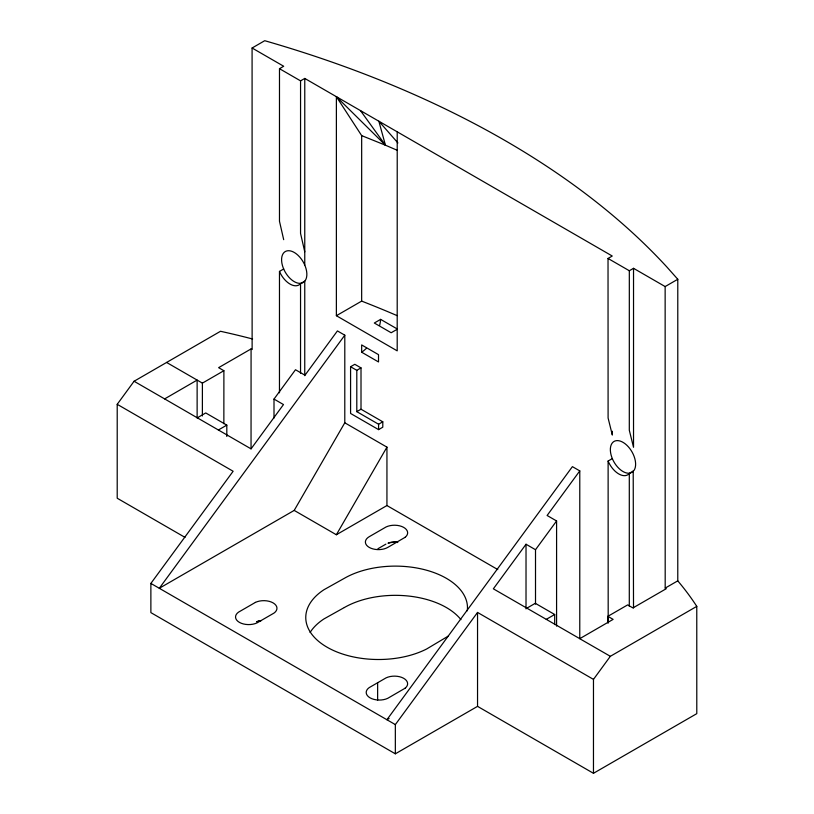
<?xml version="1.0" encoding="UTF-8"?>
<svg xmlns="http://www.w3.org/2000/svg" width="814" height="814" viewBox="0 0 814 814"><rect width="100%" height="100%" fill="white"/><g stroke="black" fill="none" stroke-linecap="round" stroke-linejoin="round"><path stroke-width="1.22" d="M252.594 339A544.23 314.306 0 0 0 224.247 332.122L220.513 331.278L134.076 381.257L117.216 404.314L117.206 498.229L185.012 537.382M117.216 404.314L233.13 471.255L150.875 583.414L150.875 612.616L395.339 753.815L477.543 706.359L477.543 612.433L593.477 679.385L593.467 773.3L477.543 706.359M197.13 417.948L197.13 380.087L164.632 398.901L134.076 381.257M202.381 415.954L202.401 383.129L223.891 370.706L218.62 367.663L251.078 348.921L252.126 349.532L252.086 48.006L264.733 40.7A918.426 530.301 0 0 1 666.92 267.053L677.787 279.273L677.777 580.84L679.497 582.926A486.029 280.657 0 0 1 696.774 606.379L696.794 713.644L593.467 773.3M223.86 423.738L223.891 370.706M226.811 436.477L226.811 425.122L205.739 412.952L197.303 417.816L164.632 398.901M197.303 417.816L251.048 448.86L251.078 348.921M274.003 418.05L274.003 399.084L295.492 369.739L304.985 375.223L337.423 330.922L344.8 335.185L344.79 422.792L294.2 510.409L159.31 588.278L344.8 335.185M279.467 392.806L279.477 271.408L283.689 268.966L283.14 267.664A17.888 10.328 60 0 1 283.14 253.602L283.994 252.543A17.888 10.328 60 0 1 304.456 264.357L305.301 266.402A17.888 10.328 60 0 1 305.301 280.464L304.456 281.522M252.086 48.006L283.699 66.26L279.487 68.691L279.477 221.245L283.689 239.662M300.539 373.361L300.549 283.577L304.762 281.145L304.751 375.702M279.487 68.691L300.559 80.861L300.549 233.415L304.762 251.831M304.762 265.099L304.772 78.429L300.559 80.861M397.222 131.827L397.201 350.854L336.375 315.71L336.386 96.693L385.449 145.207L397.069 150.214M350.58 366.738L350.58 413.451L378.581 429.629L382.794 427.197L382.794 421.805L361.009 409.218L361.009 367.887L354.802 364.306L350.58 366.738L356.797 370.329L356.797 411.65L378.581 424.236L378.581 429.629M361.66 352.218L361.66 344.922L378.52 354.66L378.52 361.955L361.66 352.218A29.853 17.236 -60 0 0 366.381 348.321M336.375 315.71L361.66 301.109L361.67 135.623L336.386 96.693M377.635 700.152L377.635 682.743M497.771 569.556L386.935 505.545L386.945 447.14L344.79 422.792M395.339 753.815L395.339 724.602L477.543 612.433M526.017 608.892L526.027 544.24L535.51 549.725L535.51 604.151M554.69 624.592L554.69 614.499L535.297 603.306L526.861 608.17M556.583 626.119L556.593 520.96L547.11 515.486L579.782 470.899L572.405 466.646L386.904 719.739L389.102 718.467M579.782 470.899L579.771 638.715L610.337 656.308L696.774 606.379M607.855 622.649L607.855 616.34L627.665 604.894L632.936 607.936L666.239 588.715L665.191 588.105L665.14 286.569L633.536 268.315L629.324 270.747L629.303 430.26L633.526 447.293L633.536 268.315M629.293 606.247L629.303 473.463L634.065 470.35A17.888 10.328 60 0 0 634.065 456.288L633.211 454.243A17.888 10.328 60 0 0 612.749 442.429L611.904 443.488A17.888 10.328 60 0 0 611.904 457.549L612.749 459.595A17.888 10.328 60 0 0 631.043 472.822M633.516 607.936L633.211 471.408A17.888 10.328 60 0 1 632.203 472.232M294.2 510.409L336.355 534.747L386.945 447.14M593.477 679.385L610.337 656.308M251.048 448.86L283.486 404.558L274.003 399.084M526.027 544.24L493.355 588.817L579.771 638.675L613.125 619.373L607.855 616.34M535.51 549.725L556.593 520.96M300.549 283.577L300.244 283.954A17.888 10.328 60 0 1 279.782 272.141L279.477 271.408M629.303 473.463L628.998 473.84A17.888 10.328 60 0 1 608.536 462.026L608.119 461.039L612.342 458.597M380.626 319.373L374.308 323.016L391.168 332.753L397.486 329.11L380.626 319.373A29.853 17.236 -60 0 1 379.619 325.417M218.376 429.996L226.811 425.122M356.797 370.329L361.009 367.887M612.321 431.247L612.332 435.063L608.099 418.02L608.027 258.455L612.25 256.023L304.772 78.429M356.797 411.65L361.009 409.218M378.581 424.236L382.794 421.805M665.14 286.569L677.787 279.273M336.355 534.747L386.935 505.545M377.889 548.768L385.917 544.128M546.255 619.373L554.69 614.499M665.191 588.105L677.777 580.84M344.353 607.519L323.952 618.935A72.731 41.992 0 0 0 310.083 632.478M361.67 135.623L385.449 145.207L378.846 121.215L397.914 142.938M608.027 258.455L629.324 270.747M166.575 362.434L202.401 383.129M150.875 583.414L395.339 724.602M360.47 110.602L385.449 145.207M283.689 268.966L283.994 269.709A17.888 10.328 60 0 0 303.439 282.356M608.119 461.039L608.19 623.107M467.287 610.826A72.131 41.646 0 0 0 425.386 569.902A72.131 41.646 0 0 0 344.342 578.316L323.952 589.733A72.731 41.992 0 0 0 327.065 647.201A72.731 41.992 0 0 0 426.587 649.023L446.357 637.23A72.131 41.646 0 0 0 448.433 635.968M344.363 607.529A72.131 41.636 0 0 1 460.938 619.637M397.792 542.5A13.177 7.611 0 0 0 388.013 543.233L388.492 542.979A13.095 7.56 0 0 1 397.14 542.002M260.256 620.624A13.095 7.56 0 0 0 256.664 621.754L257.326 621.601A13.177 7.611 0 0 1 260.948 620.797M361.66 301.109A903.591 521.743 0 0 1 397.13 315.639M405.087 688.227L387.749 698.32A13.177 7.611 0 0 1 370.055 697.832A13.177 7.611 0 0 1 369.21 687.606L386.07 677.869A13.177 7.611 0 0 1 403.49 678.204A13.177 7.611 0 0 1 405.087 688.227M405.118 537.321L387.779 547.405A13.116 7.57 0 0 1 369.23 547.405A13.116 7.57 0 0 1 369.23 536.701L386.09 526.963A13.177 7.611 0 0 1 403.51 527.289A13.177 7.611 0 0 1 405.107 537.321M255.413 602.401L238.553 612.138A13.177 7.611 0 0 0 239.387 622.364A13.177 7.611 0 0 0 257.102 622.852L273.952 613.115A13.177 7.611 0 0 0 273.107 602.889A13.177 7.611 0 0 0 255.403 602.401"/></g></svg>
